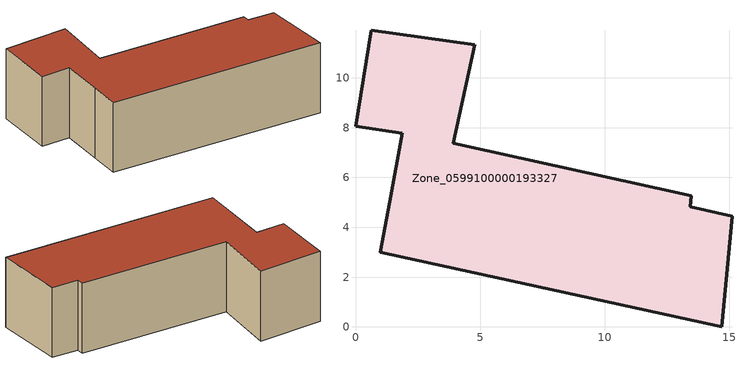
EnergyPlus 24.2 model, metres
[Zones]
Zone_0599100000193327
 floor ground (C_G): 1.38,5.03 1.88,7.77 0,8.06 0.64,11.92 4.79,11.33 3.93,7.38 13.48,5.27 13.43,4.83 15.11,4.45 14.7,0 0.98,3.01 z0
 wall outside (C_F): 4.79,11.33 0.64,11.92 0,8.06 1.88,7.77 1.38,5.03 0.98,3.01 14.7,0 15.11,4.45 13.43,4.83 13.48,5.27 3.93,7.38 4.79,11.33 z0:4.72
 roof outside (C_R): 15.11,4.45 13.43,4.83 13.48,5.27 3.93,7.38 4.79,11.33 0.64,11.92 0,8.06 1.88,7.77 1.38,5.03 0.98,3.01 14.7,0 z4.72
[BUILDING]
Pand.0599100000193327: North Axis=0; Terrain=City; Loads Convergence Tolerance Value=0.04; Temperature Convergence Tolerance Value=0.4; Solar Distribution=FullExterior; Maximum Number of Warmup Days=25; Minimum Number of Warmup Days=1
[Site:Location]
Rotterdam.The.Hague.AP_ZH_NLD Design_Conditions: Latitude=51.96; Longitude=4.45; Time Zone=1; Elevation=-4.5
[SITE:GROUNDTEMPERATURE:BUILDINGSURFACE]
18, 18, 18, 18, 18, 18, 18, 18, 18, 18, 18, 18
[MATERIAL] Thermal Absorptance=0.9; Solar Absorptance=0.7; Visible Absorptance=0.7
Name | Roughness | Thickness | Conductivity | Density | Specific Heat
G.TC.1946 | MediumSmooth | 0.15 | 1 | 540 | 1210
F.TC.1946 | Rough | 0.3 | 0.857143 | 1920 | 840
R.TC.1946 | MediumRough | 0.2 | 0.909091 | 1500 | 1000
[CONSTRUCTION]
C_G: G.TC.1946
C_F: F.TC.1946
C_R: R.TC.1946
[ZONE]
Zone_0599100000193327: Type=1; Multiplier=1; Ceiling Height=Autocalculate; Volume=Autocalculate; Floor Area=autocalculate; Part of Total Floor Area=Yes
[ZONEINFILTRATION:DESIGNFLOWRATE]
Infil_Zone_0599100000193327: Zone or ZoneList or Space or SpaceList=Zone_0599100000193327; Schedule=AlwaysOn; Design Flow Rate Calculation Method=Flow/Area; Flow Rate per Floor Area=0.003; Constant Term Coefficient=1; Temperature Term Coefficient=0; Velocity Term Coefficient=0; Velocity Squared Term Coefficient=0
[HVACTEMPLATE:ZONE:IDEALLOADSAIRSYSTEM]
Zone_0599100000193327: Maximum Heating Supply Air Temperature=50; Minimum Cooling Supply Air Temperature=13; Maximum Heating Supply Air Humidity Ratio=0.0156; Minimum Cooling Supply Air Humidity Ratio=0.0077; Heating Limit=NoLimit; Cooling Limit=NoLimit; Dehumidification Control Type=ConstantSensibleHeatRatio; Cooling Sensible Heat Ratio=0.7; Dehumidification Setpoint=60; Humidification Control Type=None; Humidification Setpoint=30; Outdoor Air Method=None; Outdoor Air Flow Rate per Person=0.00944; Outdoor Air Flow Rate per Zone Floor Area=0; Outdoor Air Flow Rate per Zone=0; Demand Controlled Ventilation Type=None; Outdoor Air Economizer Type=NoEconomizer; Heat Recovery Type=None; Sensible Heat Recovery Effectiveness=0.7; Latent Heat Recovery Effectiveness=0.65
[ZONECONTROL:THERMOSTAT]
ThermostatControl_Zone_0599100000193327: Zone or ZoneList=Zone_0599100000193327; Control Type Schedule=DualSetpointControlType; Control 1=Thermostat_Zone_0599100000193327; Temperature Difference Between Cutout And Setpoint=0
[THERMOSTATSETPOINT:DUALSETPOINT]
Thermostat_Zone_0599100000193327: Heating Setpoint Temperature Schedule=HeatingSetpoint_Zone_0599100000193327; Cooling Setpoint Temperature Schedule=CoolingSetpoint_Zone_0599100000193327
[SCHEDULE:COMPACT]
HeatingSetpoint_Zone_0599100000193327: Through: 12/31, For: AllDays, Until: 24:00, 21
CoolingSetpoint_Zone_0599100000193327: Through: 12/31, For: AllDays, Until: 24:00, 24
DualSetpointControlType: Through: 12/31, For: AllDays, Until: 24:00, 4
AlwaysOn: Through: 12/31, For: AllDays, Until: 24:00, 1
